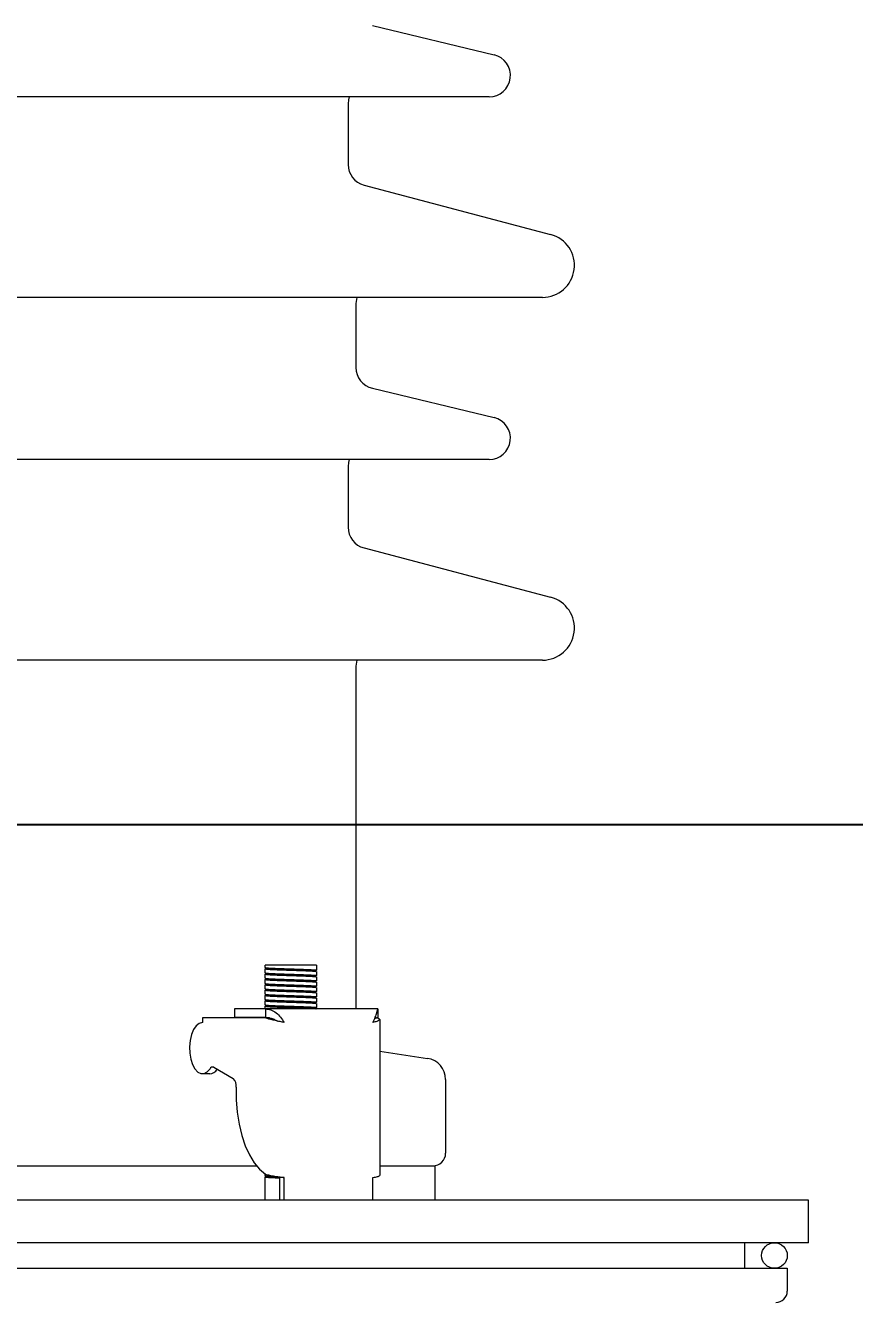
# Model space of a CAD drawing. Header units: millimetres. Extents: x 51507 to 66627, y -17810 to -7118.
# Drawn here: x 61174 to 61368.1, y -9252.1 to -8952.9 of the extents above; entities that cross this region are included whole.
import ezdxf

# ---------------------------------------------------------------- set-up
doc = ezdxf.new("R2010")
doc.units = ezdxf.units.MM
doc.header["$LTSCALE"] = 10
doc.layers.get('Defpoints').update_dxf_attribs({"lineweight": 25})
doc.layers.add('2', color=3, linetype='Continuous', lineweight=25)
doc.layers.add('粗实线', color=4, linetype='Continuous', lineweight=18)
doc.styles.get("Standard").update_dxf_attribs({"font": ''})
doc.styles.get('Standard').set_extended_font_data('arial')
doc.dimstyles.new('1-10', dxfattribs={"dimscale": 10, "dimtxt": 3.5, "dimasz": 2.5, "dimexe": 1.5, "dimexo": 1, "dimgap": 0.5, "dimtad": 1, "dimtxsty": 'Standard', "dimcen": 2.5, "dimdle": 5, "dimclrd": 3, "dimclre": 3, "dimclrt": 3, "dimadec": 0, "dimazin": 0, "dimtfac": 1, "dimtmove": 0, "dimatfit": 2, "dimfxl": 0, "dimtolj": 1, "dimarcsym": 0})

# ---------------------------------------------------------------- blocks, each defined once
blk = doc.blocks.new('*X60')
at = {"layer": '2', "linetype": 'Continuous'}
for points in [[(61759.86, -8428.47), (61764.03, -8453.47), (61755.7, -8453.47)], [(61759.86, -10802.11), (61764.03, -10777.11), (61755.7, -10777.11)]]:
    blk.add_hatch(color=3, dxfattribs=at).paths.add_polyline_path(points, flags=0)
at = {"layer": '2', "color": 3, "linetype": 'Continuous'}
for p, q in [((61203.77, -8428.47), (61774.86, -8428.47)), ((61759.86, -8428.47), (61759.86, -10802.11)), ((61187.41, -10802.11), (61774.86, -10802.11))]:
    blk.add_line(p, q, dxfattribs=at)
at = {"layer": '2', "color": 3, "insert": (61737, -9615.29), "char_height": 35, "width": 209.9466, "attachment_point": 5, "rotation": 90}
blk.add_mtext('2400', dxfattribs=at)

msp = doc.modelspace()

# ---------------------------------------------------------------- linework, layer by layer
at = {"layer": 'Defpoints'}
msp.add_line((51507.409, -9140.11), (66627.409, -9140.11), dxfattribs=at)
at = {"layer": '粗实线'}
for p, q in [((61255.25, -8952.905), (61283.744, -8959.75)), ((61282.576, -8969.611), (61072.241, -8969.611)), ((61249.576, -8971.269), (61249.576, -8985.473)), ((61253.298, -8990.307), (61296.994, -9001.861)), ((61295.076, -9016.611), (61059.741, -9016.611)), ((61251.418, -9018.043), (61251.418, -9033.043)), ((61255.25, -9037.905), (61283.744, -9044.75)), ((61282.576, -9054.611), (61072.241, -9054.611)), ((61249.576, -9056.269), (61249.576, -9070.473)), ((61253.298, -9075.307), (61296.994, -9086.861)), ((61295.076, -9101.611), (61059.741, -9101.611)), ((61251.418, -9103.043), (61251.409, -9183.324)), ((61230.159, -9173.632), (61230.159, -9173.112)), ((61242.159, -9173.112), (61230.159, -9173.112)), ((61242.159, -9173.112), (61242.159, -9174.257)), ((61230.159, -9174.882), (61230.159, -9173.941)), ((61230.159, -9176.132), (61230.159, -9175.191)), ((61230.159, -9177.382), (61230.159, -9176.441)), ((61242.159, -9174.566), (61242.159, -9175.507)), ((61242.159, -9175.816), (61242.159, -9176.757)), ((61230.159, -9178.632), (61230.159, -9177.691)), ((61230.159, -9179.882), (61230.159, -9178.941)), ((61242.159, -9177.066), (61242.159, -9178.007)), ((61242.159, -9178.316), (61242.159, -9179.257)), ((61242.159, -9179.566), (61242.159, -9180.507)), ((61230.159, -9181.132), (61230.159, -9180.191)), ((61230.159, -9182.382), (61230.159, -9181.441)), ((61242.159, -9180.816), (61242.159, -9181.757)), ((61242.159, -9182.066), (61242.159, -9183.007)), ((61215.446, -9185.424), (61215.446, -9186.524)), ((61230.209, -9185.424), (61215.446, -9185.424)), ((61230.209, -9183.324), (61222.995, -9183.324)), ((61222.995, -9183.324), (61222.995, -9185.324)), ((61230.209, -9185.324), (61222.995, -9185.324)), ((61230.159, -9183.324), (61230.159, -9182.691)), ((61230.209, -9183.324), (61230.209, -9185.324)), ((61256.536, -9183.324), (61230.209, -9183.324)), ((61231.161, -9185.424), (61230.209, -9185.424)), ((61242.159, -9183.316), (61242.159, -9183.324)), ((61256.129, -9185.424), (61256.536, -9185.424)), ((61256.536, -9183.324), (61256.536, -9185.324)), ((61233.005, -9186.172), (61232.757, -9186.025)), ((61233.046, -9186.172), (61233.047, -9186.172)), ((61256.965, -9185.79), (61256.965, -9222.334)), ((61256.965, -9193.197), (61268.169, -9194.921)), ((61218.116, -9197.016), (61222.652, -9199.649)), ((61217.178, -9198.524), (61215.446, -9198.524)), ((61272.409, -9199.863), (61272.409, -9217.112)), ((61084.909, -9220.112), (61177.409, -9220.112)), ((61177.409, -9220.112), (61228.145, -9220.112)), ((61256.965, -9220.112), (61269.909, -9220.112)), ((61269.909, -9220.112), (61269.909, -9228.112)), ((61230.159, -9222.382), (61230.159, -9221.988)), ((61230.159, -9228.112), (61230.159, -9222.691)), ((61234.58, -9222.833), (61233.58, -9222.833)), ((61233.58, -9228.112), (61233.58, -9222.833)), ((61234.58, -9228.112), (61234.58, -9222.833)), ((61255.365, -9228.112), (61255.365, -9222.833)), ((61357.409, -9228.112), (60377.409, -9228.112)), ((61357.409, -9238.112), (61357.409, -9228.112)), ((61357.409, -9238.112), (60377.409, -9238.112)), ((61342.409, -9238.112), (61342.409, -9244.112)), ((60382.409, -9244.112), (61352.409, -9244.112)), ((61352.409, -9244.112), (61352.409, -9249.442))]:
    msp.add_line(p, q, dxfattribs=at)
for points in [[(61249.859, -8969.611), (61249.673, -8970.293), (61249.576, -8971.269)], [(61251.627, -9016.611), (61251.514, -9017.068), (61251.418, -9018.043)], [(61249.859, -9054.611), (61249.673, -9055.293), (61249.576, -9056.269)], [(61251.627, -9101.611), (61251.514, -9102.067), (61251.418, -9103.043)], [(61215.446, -9186.524), (61214.698, -9186.714), (61213.996, -9187.271), (61213.387, -9188.16), (61212.908, -9189.326), (61212.589, -9190.694), (61212.451, -9192.177), (61212.502, -9193.683), (61212.74, -9195.115), (61213.149, -9196.383), (61213.703, -9197.407), (61214.367, -9198.123), (61215.1, -9198.484), (61215.854, -9198.468), (61216.583, -9198.076), (61217.24, -9197.334)], [(61223.371, -9201.702), (61223.381, -9204.629), (61223.604, -9207.52), (61224.036, -9210.316), (61224.667, -9212.956), (61225.484, -9215.384), (61226.469, -9217.547), (61227.601, -9219.4), (61228.857, -9220.902), (61230.209, -9222.021)]]:
    msp.add_lwpolyline(points, dxfattribs=at)
msp.add_circle((61349.409, -9241.112), 3, dxfattribs=at)
for centre, radius, start, end in [((61282.576, -8964.611), 5, 270, 76.49205), ((61254.576, -8985.473), 5, 180, 255.18856), ((61295.076, -9009.111), 7.5, 270, 75.18856), ((61256.418, -9033.043), 5, 180, 256.49205), ((61282.576, -9049.611), 5, 270, 76.49205), ((61254.576, -9070.473), 5, 180, 255.18856), ((61295.076, -9094.111), 7.5, 270, 75.18856), ((61217.022, -9196.375), 2.155, 274.15872, 329.72783), ((61217.831, -9197.597), 0.647, 63.85392, 155.97396), ((61267.409, -9199.863), 5, 360, 81.25384), ((61221.012, -9201.376), 2.382, 352.11622, 46.476), ((61269.409, -9217.112), 3, 270, 0), ((61349.739, -9249.442), 2.67, 270, 360)]:
    msp.add_arc(centre, radius, start, end, dxfattribs=at)
for points, knots in [([(61230.36, -9173.754), (61230.329, -9173.736), (61230.265, -9173.699), (61230.201, -9173.662), (61230.169, -9173.644)], [0, 0, 0, 0, 0.11048568, 0.22097607, 0.22097607, 0.22097607, 0.22097607]), ([(61230.261, -9173.632), (61230.233, -9173.641), (61230.12, -9173.676), (61230.867, -9173.737), (61232.4, -9173.815), (61234.569, -9173.893), (61236.96, -9173.971), (61239.243, -9174.049), (61241.02, -9174.127), (61242.059, -9174.197), (61242.057, -9174.24), (61242.057, -9174.257)], [0, 0, 0, 0, 0.4961196, 1.9887594, 3.4813992, 4.9740389, 6.4666787, 7.9593185, 9.4519583, 10.944598, 11.9411182, 11.9411182, 11.9411182, 11.9411182]), ([(61230.169, -9173.929), (61230.201, -9173.91), (61230.264, -9173.873), (61230.328, -9173.837), (61230.36, -9173.818)], [0, 0, 0, 0, 0.1104787, 0.22095284, 0.22095284, 0.22095284, 0.22095284]), ([(61230.36, -9175.004), (61230.329, -9174.986), (61230.265, -9174.949), (61230.201, -9174.912), (61230.169, -9174.894)], [0, 0, 0, 0, 0.11048568, 0.22097607, 0.22097607, 0.22097607, 0.22097607]), ([(61230.169, -9175.179), (61230.201, -9175.16), (61230.264, -9175.123), (61230.328, -9175.087), (61230.36, -9175.068)], [0, 0, 0, 0, 0.1104787, 0.22095284, 0.22095284, 0.22095284, 0.22095284]), ([(61230.36, -9176.254), (61230.329, -9176.236), (61230.265, -9176.199), (61230.201, -9176.162), (61230.169, -9176.144)], [0, 0, 0, 0, 0.11048568, 0.22097607, 0.22097607, 0.22097607, 0.22097607]), ([(61230.169, -9176.429), (61230.201, -9176.41), (61230.264, -9176.373), (61230.328, -9176.337), (61230.36, -9176.318)], [0, 0, 0, 0, 0.1104787, 0.22095284, 0.22095284, 0.22095284, 0.22095284]), ([(61230.261, -9173.941), (61230.233, -9173.95), (61230.12, -9173.984), (61230.867, -9174.045), (61232.4, -9174.123), (61234.569, -9174.201), (61236.96, -9174.28), (61239.243, -9174.358), (61241.02, -9174.436), (61242.059, -9174.505), (61242.057, -9174.549), (61242.057, -9174.566)], [0, 0, 0, 0, 0.4961196, 1.9887594, 3.4813992, 4.9740389, 6.4666787, 7.9593185, 9.4519583, 10.944598, 11.9411182, 11.9411182, 11.9411182, 11.9411182]), ([(61230.261, -9174.882), (61230.233, -9174.891), (61230.12, -9174.926), (61230.867, -9174.987), (61232.4, -9175.065), (61234.569, -9175.143), (61236.96, -9175.221), (61239.243, -9175.299), (61241.02, -9175.377), (61242.059, -9175.447), (61242.057, -9175.49), (61242.057, -9175.507)], [0, 0, 0, 0, 0.4961196, 1.9887594, 3.4813992, 4.9740389, 6.4666787, 7.9593185, 9.4519583, 10.944598, 11.9411182, 11.9411182, 11.9411182, 11.9411182]), ([(61230.261, -9175.191), (61230.233, -9175.2), (61230.12, -9175.234), (61230.867, -9175.295), (61232.4, -9175.373), (61234.569, -9175.451), (61236.96, -9175.53), (61239.243, -9175.608), (61241.02, -9175.686), (61242.059, -9175.755), (61242.057, -9175.799), (61242.057, -9175.816)], [0, 0, 0, 0, 0.4961196, 1.9887594, 3.4813992, 4.9740389, 6.4666787, 7.9593185, 9.4519583, 10.944598, 11.9411182, 11.9411182, 11.9411182, 11.9411182]), ([(61230.261, -9176.132), (61230.233, -9176.141), (61230.12, -9176.176), (61230.867, -9176.237), (61232.4, -9176.315), (61234.569, -9176.393), (61236.96, -9176.471), (61239.243, -9176.549), (61241.02, -9176.627), (61242.059, -9176.697), (61242.057, -9176.74), (61242.057, -9176.757)], [0, 0, 0, 0, 0.4961196, 1.9887594, 3.4813992, 4.9740389, 6.4666787, 7.9593185, 9.4519583, 10.944598, 11.9411182, 11.9411182, 11.9411182, 11.9411182]), ([(61230.261, -9176.441), (61230.233, -9176.45), (61230.12, -9176.484), (61230.867, -9176.545), (61232.4, -9176.623), (61234.569, -9176.701), (61236.96, -9176.78), (61239.243, -9176.858), (61241.02, -9176.936), (61242.059, -9177.005), (61242.057, -9177.049), (61242.057, -9177.066)], [0, 0, 0, 0, 0.4961196, 1.9887594, 3.4813992, 4.9740389, 6.4666787, 7.9593185, 9.4519583, 10.944598, 11.9411182, 11.9411182, 11.9411182, 11.9411182]), ([(61230.449, -9173.743), (61230.421, -9173.751), (61230.312, -9173.786), (61231.036, -9173.847), (61232.52, -9173.925), (61234.619, -9174.003), (61236.934, -9174.081), (61239.145, -9174.159), (61240.866, -9174.237), (61241.871, -9174.307), (61241.87, -9174.35), (61241.869, -9174.368)], [0, 0, 0, 0, 0.478611, 1.9242659, 3.3699207, 4.8155755, 6.2612303, 7.7068851, 9.1525399, 10.5981948, 11.5633019, 11.5633019, 11.5633019, 11.5633019]), ([(61230.449, -9174.993), (61230.421, -9175.001), (61230.312, -9175.036), (61231.036, -9175.097), (61232.52, -9175.175), (61234.619, -9175.253), (61236.934, -9175.331), (61239.145, -9175.409), (61240.866, -9175.487), (61241.871, -9175.557), (61241.87, -9175.6), (61241.869, -9175.618)], [0, 0, 0, 0, 0.478611, 1.9242659, 3.3699207, 4.8155755, 6.2612303, 7.7068851, 9.1525399, 10.5981948, 11.5633019, 11.5633019, 11.5633019, 11.5633019]), ([(61230.449, -9176.243), (61230.421, -9176.251), (61230.312, -9176.286), (61231.036, -9176.347), (61232.52, -9176.425), (61234.619, -9176.503), (61236.934, -9176.581), (61239.145, -9176.659), (61240.866, -9176.737), (61241.871, -9176.807), (61241.87, -9176.85), (61241.869, -9176.868)], [0, 0, 0, 0, 0.478611, 1.9242659, 3.3699207, 4.8155755, 6.2612303, 7.7068851, 9.1525399, 10.5981948, 11.5633019, 11.5633019, 11.5633019, 11.5633019]), ([(61242.148, -9174.269), (61242.117, -9174.287), (61242.053, -9174.324), (61241.989, -9174.361), (61241.957, -9174.379)], [0, 0, 0, 0, 0.1104904, 0.22097607, 0.22097607, 0.22097607, 0.22097607]), ([(61242.148, -9175.519), (61242.117, -9175.537), (61242.053, -9175.574), (61241.989, -9175.611), (61241.957, -9175.629)], [0, 0, 0, 0, 0.1104904, 0.22097607, 0.22097607, 0.22097607, 0.22097607]), ([(61230.36, -9177.504), (61230.329, -9177.486), (61230.265, -9177.449), (61230.201, -9177.412), (61230.169, -9177.394)], [0, 0, 0, 0, 0.11048568, 0.22097607, 0.22097607, 0.22097607, 0.22097607]), ([(61230.169, -9177.679), (61230.201, -9177.66), (61230.264, -9177.623), (61230.328, -9177.587), (61230.36, -9177.568)], [0, 0, 0, 0, 0.1104787, 0.22095284, 0.22095284, 0.22095284, 0.22095284]), ([(61230.36, -9178.754), (61230.329, -9178.736), (61230.265, -9178.699), (61230.201, -9178.662), (61230.169, -9178.644)], [0, 0, 0, 0, 0.11048568, 0.22097607, 0.22097607, 0.22097607, 0.22097607]), ([(61230.169, -9178.929), (61230.201, -9178.91), (61230.264, -9178.873), (61230.328, -9178.837), (61230.36, -9178.818)], [0, 0, 0, 0, 0.1104787, 0.22095284, 0.22095284, 0.22095284, 0.22095284]), ([(61230.261, -9177.382), (61230.233, -9177.391), (61230.12, -9177.426), (61230.867, -9177.487), (61232.4, -9177.565), (61234.569, -9177.643), (61236.96, -9177.721), (61239.243, -9177.799), (61241.02, -9177.877), (61242.059, -9177.947), (61242.057, -9177.99), (61242.057, -9178.007)], [0, 0, 0, 0, 0.4961196, 1.9887594, 3.4813992, 4.9740389, 6.4666787, 7.9593185, 9.4519583, 10.944598, 11.9411182, 11.9411182, 11.9411182, 11.9411182]), ([(61230.261, -9177.691), (61230.233, -9177.7), (61230.12, -9177.734), (61230.867, -9177.795), (61232.4, -9177.873), (61234.569, -9177.951), (61236.96, -9178.03), (61239.243, -9178.108), (61241.02, -9178.186), (61242.059, -9178.255), (61242.057, -9178.299), (61242.057, -9178.316)], [0, 0, 0, 0, 0.4961196, 1.9887594, 3.4813992, 4.9740389, 6.4666787, 7.9593185, 9.4519583, 10.944598, 11.9411182, 11.9411182, 11.9411182, 11.9411182]), ([(61230.261, -9178.632), (61230.233, -9178.641), (61230.12, -9178.676), (61230.867, -9178.737), (61232.4, -9178.815), (61234.569, -9178.893), (61236.96, -9178.971), (61239.243, -9179.049), (61241.02, -9179.127), (61242.059, -9179.197), (61242.057, -9179.24), (61242.057, -9179.257)], [0, 0, 0, 0, 0.4961196, 1.9887594, 3.4813992, 4.9740389, 6.4666787, 7.9593185, 9.4519583, 10.944598, 11.9411182, 11.9411182, 11.9411182, 11.9411182]), ([(61230.261, -9178.941), (61230.233, -9178.95), (61230.12, -9178.984), (61230.867, -9179.045), (61232.4, -9179.123), (61234.569, -9179.201), (61236.96, -9179.28), (61239.243, -9179.358), (61241.02, -9179.436), (61242.059, -9179.505), (61242.057, -9179.549), (61242.057, -9179.566)], [0, 0, 0, 0, 0.4961196, 1.9887594, 3.4813992, 4.9740389, 6.4666787, 7.9593185, 9.4519583, 10.944598, 11.9411182, 11.9411182, 11.9411182, 11.9411182]), ([(61230.449, -9177.493), (61230.421, -9177.501), (61230.312, -9177.536), (61231.036, -9177.597), (61232.52, -9177.675), (61234.619, -9177.753), (61236.934, -9177.831), (61239.145, -9177.909), (61240.866, -9177.987), (61241.871, -9178.057), (61241.87, -9178.1), (61241.869, -9178.118)], [0, 0, 0, 0, 0.478611, 1.9242659, 3.3699207, 4.8155755, 6.2612303, 7.7068851, 9.1525399, 10.5981948, 11.5633019, 11.5633019, 11.5633019, 11.5633019]), ([(61230.449, -9178.743), (61230.421, -9178.751), (61230.312, -9178.786), (61231.036, -9178.847), (61232.52, -9178.925), (61234.619, -9179.003), (61236.934, -9179.081), (61239.145, -9179.159), (61240.866, -9179.237), (61241.871, -9179.307), (61241.87, -9179.35), (61241.869, -9179.368)], [0, 0, 0, 0, 0.478611, 1.9242659, 3.3699207, 4.8155755, 6.2612303, 7.7068851, 9.1525399, 10.5981948, 11.5633019, 11.5633019, 11.5633019, 11.5633019]), ([(61242.148, -9176.769), (61242.117, -9176.787), (61242.053, -9176.824), (61241.989, -9176.861), (61241.957, -9176.879)], [0, 0, 0, 0, 0.1104904, 0.22097607, 0.22097607, 0.22097607, 0.22097607]), ([(61242.148, -9178.019), (61242.117, -9178.037), (61242.053, -9178.074), (61241.989, -9178.111), (61241.957, -9178.129)], [0, 0, 0, 0, 0.1104904, 0.22097607, 0.22097607, 0.22097607, 0.22097607]), ([(61242.148, -9179.269), (61242.117, -9179.287), (61242.053, -9179.324), (61241.989, -9179.361), (61241.957, -9179.379)], [0, 0, 0, 0, 0.1104904, 0.22097607, 0.22097607, 0.22097607, 0.22097607]), ([(61230.36, -9180.004), (61230.329, -9179.986), (61230.265, -9179.949), (61230.201, -9179.912), (61230.169, -9179.894)], [0, 0, 0, 0, 0.11048568, 0.22097607, 0.22097607, 0.22097607, 0.22097607]), ([(61230.169, -9180.179), (61230.201, -9180.16), (61230.264, -9180.123), (61230.328, -9180.087), (61230.36, -9180.068)], [0, 0, 0, 0, 0.1104787, 0.22095284, 0.22095284, 0.22095284, 0.22095284]), ([(61230.36, -9181.254), (61230.329, -9181.236), (61230.265, -9181.199), (61230.201, -9181.162), (61230.169, -9181.144)], [0, 0, 0, 0, 0.11048568, 0.22097607, 0.22097607, 0.22097607, 0.22097607]), ([(61230.169, -9181.429), (61230.201, -9181.41), (61230.264, -9181.373), (61230.328, -9181.337), (61230.36, -9181.318)], [0, 0, 0, 0, 0.1104787, 0.22095284, 0.22095284, 0.22095284, 0.22095284]), ([(61230.36, -9182.504), (61230.329, -9182.486), (61230.265, -9182.449), (61230.201, -9182.412), (61230.169, -9182.394)], [0, 0, 0, 0, 0.11048568, 0.22097607, 0.22097607, 0.22097607, 0.22097607]), ([(61230.169, -9182.679), (61230.201, -9182.66), (61230.264, -9182.623), (61230.328, -9182.587), (61230.36, -9182.568)], [0, 0, 0, 0, 0.1104787, 0.22095284, 0.22095284, 0.22095284, 0.22095284]), ([(61230.261, -9179.882), (61230.233, -9179.891), (61230.12, -9179.926), (61230.867, -9179.987), (61232.4, -9180.065), (61234.569, -9180.143), (61236.96, -9180.221), (61239.243, -9180.299), (61241.02, -9180.377), (61242.059, -9180.447), (61242.057, -9180.49), (61242.057, -9180.507)], [0, 0, 0, 0, 0.4961196, 1.9887594, 3.4813992, 4.9740389, 6.4666787, 7.9593185, 9.4519583, 10.944598, 11.9411182, 11.9411182, 11.9411182, 11.9411182]), ([(61230.261, -9180.191), (61230.233, -9180.2), (61230.12, -9180.234), (61230.867, -9180.295), (61232.4, -9180.373), (61234.569, -9180.451), (61236.96, -9180.53), (61239.243, -9180.608), (61241.02, -9180.686), (61242.059, -9180.755), (61242.057, -9180.799), (61242.057, -9180.816)], [0, 0, 0, 0, 0.4961196, 1.9887594, 3.4813992, 4.9740389, 6.4666787, 7.9593185, 9.4519583, 10.944598, 11.9411182, 11.9411182, 11.9411182, 11.9411182]), ([(61230.261, -9181.132), (61230.233, -9181.141), (61230.12, -9181.176), (61230.867, -9181.237), (61232.4, -9181.315), (61234.569, -9181.393), (61236.96, -9181.471), (61239.243, -9181.549), (61241.02, -9181.627), (61242.059, -9181.697), (61242.057, -9181.74), (61242.057, -9181.757)], [0, 0, 0, 0, 0.4961196, 1.9887594, 3.4813992, 4.9740389, 6.4666787, 7.9593185, 9.4519583, 10.944598, 11.9411182, 11.9411182, 11.9411182, 11.9411182]), ([(61230.261, -9181.441), (61230.233, -9181.45), (61230.12, -9181.484), (61230.867, -9181.545), (61232.4, -9181.623), (61234.569, -9181.701), (61236.96, -9181.78), (61239.243, -9181.858), (61241.02, -9181.936), (61242.059, -9182.005), (61242.057, -9182.049), (61242.057, -9182.066)], [0, 0, 0, 0, 0.4961196, 1.9887594, 3.4813992, 4.9740389, 6.4666787, 7.9593185, 9.4519583, 10.944598, 11.9411182, 11.9411182, 11.9411182, 11.9411182]), ([(61230.261, -9182.382), (61230.233, -9182.391), (61230.12, -9182.426), (61230.867, -9182.487), (61232.4, -9182.565), (61234.569, -9182.643), (61236.96, -9182.721), (61239.243, -9182.799), (61241.02, -9182.877), (61242.059, -9182.947), (61242.057, -9182.99), (61242.057, -9183.007)], [0, 0, 0, 0, 0.4961196, 1.9887594, 3.4813992, 4.9740389, 6.4666787, 7.9593185, 9.4519583, 10.944598, 11.9411182, 11.9411182, 11.9411182, 11.9411182]), ([(61230.449, -9179.993), (61230.421, -9180.001), (61230.312, -9180.036), (61231.036, -9180.097), (61232.52, -9180.175), (61234.619, -9180.253), (61236.934, -9180.331), (61239.145, -9180.409), (61240.866, -9180.487), (61241.871, -9180.557), (61241.87, -9180.6), (61241.869, -9180.618)], [0, 0, 0, 0, 0.478611, 1.9242659, 3.3699207, 4.8155755, 6.2612303, 7.7068851, 9.1525399, 10.5981948, 11.5633019, 11.5633019, 11.5633019, 11.5633019]), ([(61230.449, -9181.243), (61230.421, -9181.251), (61230.312, -9181.286), (61231.036, -9181.347), (61232.52, -9181.425), (61234.619, -9181.503), (61236.934, -9181.581), (61239.145, -9181.659), (61240.866, -9181.737), (61241.871, -9181.807), (61241.87, -9181.85), (61241.869, -9181.868)], [0, 0, 0, 0, 0.478611, 1.9242659, 3.3699207, 4.8155755, 6.2612303, 7.7068851, 9.1525399, 10.5981948, 11.5633019, 11.5633019, 11.5633019, 11.5633019]), ([(61230.449, -9182.493), (61230.421, -9182.501), (61230.312, -9182.536), (61231.036, -9182.597), (61232.52, -9182.675), (61234.619, -9182.753), (61236.934, -9182.831), (61239.145, -9182.909), (61240.866, -9182.987), (61241.871, -9183.057), (61241.87, -9183.1), (61241.869, -9183.118)], [0, 0, 0, 0, 0.478611, 1.9242659, 3.3699207, 4.8155755, 6.2612303, 7.7068851, 9.1525399, 10.5981948, 11.5633019, 11.5633019, 11.5633019, 11.5633019]), ([(61242.148, -9180.519), (61242.117, -9180.537), (61242.053, -9180.574), (61241.989, -9180.611), (61241.957, -9180.629)], [0, 0, 0, 0, 0.1104904, 0.22097607, 0.22097607, 0.22097607, 0.22097607]), ([(61242.148, -9181.769), (61242.117, -9181.787), (61242.053, -9181.824), (61241.989, -9181.861), (61241.957, -9181.879)], [0, 0, 0, 0, 0.1104904, 0.22097607, 0.22097607, 0.22097607, 0.22097607]), ([(61230.261, -9182.691), (61230.233, -9182.7), (61230.12, -9182.734), (61230.867, -9182.795), (61232.4, -9182.873), (61234.569, -9182.951), (61236.96, -9183.03), (61239.243, -9183.108), (61241.02, -9183.186), (61242.059, -9183.255), (61242.057, -9183.299), (61242.057, -9183.316)], [0, 0, 0, 0, 0.4961196, 1.9887594, 3.4813992, 4.9740389, 6.4666787, 7.9593185, 9.4519583, 10.944598, 11.9411182, 11.9411182, 11.9411182, 11.9411182]), ([(61230.209, -9185.324), (61230.518, -9185.342), (61231.138, -9185.378), (61232.026, -9185.657), (61232.69, -9185.963), (61233.02, -9186.174), (61233.108, -9186.23)], [0, 0, 0, 0, 0.9158656, 1.8317312, 2.7475968, 3.0781043, 3.0781043, 3.0781043, 3.0781043]), ([(61234.58, -9186.524), (61234.276, -9186.451), (61233.636, -9186.297), (61232.539, -9186.063), (61231.477, -9185.821), (61230.677, -9185.608), (61230.34, -9185.476), (61230.209, -9185.424)], [0, 0, 0, 0, 0.8984249, 1.8898712, 2.8813456, 3.8728193, 4.5114643, 4.5114643, 4.5114643, 4.5114643]), ([(61242.148, -9183.019), (61242.117, -9183.037), (61242.053, -9183.074), (61241.989, -9183.111), (61241.957, -9183.129)], [0, 0, 0, 0, 0.1104904, 0.22097607, 0.22097607, 0.22097607, 0.22097607]), ([(61255.365, -9186.524), (61255.575, -9186.097), (61255.996, -9185.242), (61256.318, -9184.171), (61256.474, -9183.456), (61256.516, -9183.367), (61256.536, -9183.324)], [0, 0, 0, 0, 0.8706439, 1.7419292, 2.6132182, 3.4182544, 3.4182544, 3.4182544, 3.4182544]), ([(61255.8, -9185.588), (61255.959, -9185.492), (61256.218, -9185.336), (61256.447, -9185.327), (61256.536, -9185.324)], [0, 0, 0, 0, 0.4862635, 0.79439726, 0.79439726, 0.79439726, 0.79439726]), ([(61230.36, -9222.504), (61230.329, -9222.486), (61230.265, -9222.449), (61230.201, -9222.412), (61230.169, -9222.394)], [0, 0, 0, 0, 0.11048568, 0.22097607, 0.22097607, 0.22097607, 0.22097607]), ([(61230.169, -9222.679), (61230.201, -9222.66), (61230.264, -9222.623), (61230.328, -9222.587), (61230.36, -9222.568)], [0, 0, 0, 0, 0.1104787, 0.22095284, 0.22095284, 0.22095284, 0.22095284]), ([(61230.209, -9222.021), (61230.348, -9222.071), (61230.619, -9222.167), (61231.175, -9222.3), (61231.778, -9222.421), (61232.584, -9222.56), (61233.575, -9222.708), (61234.259, -9222.793), (61234.58, -9222.833)], [0, 0, 0, 0, 0.6666098, 1.3019966, 1.906193, 2.4792401, 3.5276519, 4.453612, 4.453612, 4.453612, 4.453612]), ([(61230.261, -9222.382), (61230.232, -9222.391), (61230.118, -9222.426), (61230.901, -9222.487), (61231.862, -9222.541), (61232.633, -9222.569), (61232.697, -9222.572)], [0, 0, 0, 0, 0.3500598, 1.40326, 2.4564602, 2.5519863, 2.5519863, 2.5519863, 2.5519863]), ([(61230.261, -9222.691), (61230.233, -9222.7), (61230.119, -9222.734), (61230.882, -9222.795), (61232.11, -9222.861), (61233.208, -9222.9), (61233.58, -9222.913)], [0, 0, 0, 0, 0.4015795, 1.6097832, 2.8179869, 3.4358352, 3.4358352, 3.4358352, 3.4358352]), ([(61230.449, -9222.493), (61230.421, -9222.501), (61230.31, -9222.536), (61231.062, -9222.597), (61232.056, -9222.654), (61232.876, -9222.685), (61233.006, -9222.69)], [0, 0, 0, 0, 0.3509352, 1.4109423, 2.4709493, 2.6711982, 2.6711982, 2.6711982, 2.6711982]), ([(61233.005, -9222.624), (61233.075, -9222.653), (61233.273, -9222.734), (61233.459, -9222.794), (61233.58, -9222.833)], [0, 0, 0, 0, 0.21418506, 0.61133795, 0.61133795, 0.61133795, 0.61133795]), ([(61255.365, -9222.833), (61255.582, -9222.797), (61256.006, -9222.729), (61256.476, -9222.624), (61256.779, -9222.52), (61256.961, -9222.427), (61256.927, -9222.361), (61256.914, -9222.334)], [0, 0, 0, 0, 0.4035754, 0.7842332, 1.1419707, 1.4767896, 1.7194349, 1.7194349, 1.7194349, 1.7194349])]:
    msp.add_open_spline(points, degree=3, knots=knots, dxfattribs=at)
for points in [[(61230.209, -9183.324), (61230.649, -9183.372), (61231.53, -9183.468), (61232.752, -9184.208), (61233.815, -9185.266), (61234.325, -9186.105), (61234.58, -9186.524)], [(61256.536, -9185.424), (61256.704, -9185.516), (61257.04, -9185.699), (61256.928, -9185.974), (61256.382, -9186.249), (61255.704, -9186.432), (61255.365, -9186.524)]]:
    msp.add_open_spline(points, degree=3, dxfattribs=at)

# ---------------------------------------------------------------- dimensions: what is measured, and where the dimension line sits
at = {"layer": '2'}
dim = msp.add_linear_dim(base=(61759.864, -10802.112), p1=(61193.768, -8428.473), p2=(61177.409, -10802.112), angle=90, text='2400', dimstyle='1-10', override={"dimsah": 1}, dxfattribs=at)
dim.commit()
dim.dimension.update_dxf_attribs({"geometry": '*X60', "text_midpoint": (61737.004, -9615.292)})

doc.saveas('drawing.dxf')
